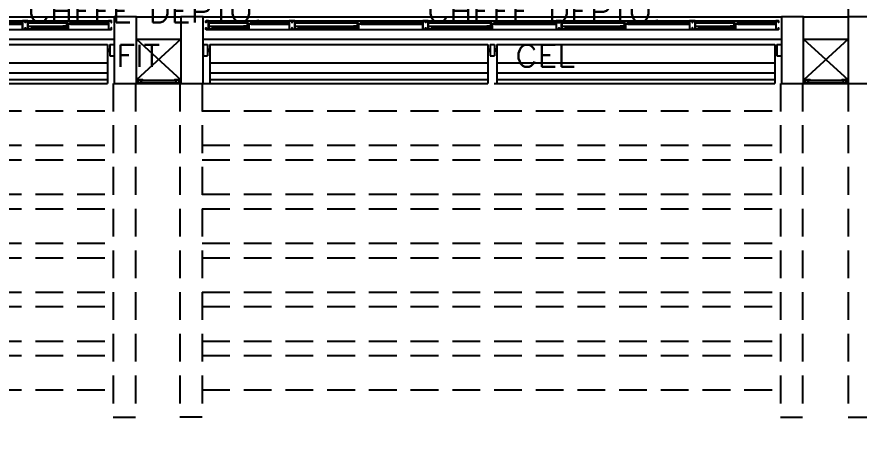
# Model space of a CAD drawing. Header units: millimetres. Extents: x 1887 to 2405, y 1100 to 1335.
# Drawn here: x 2246.31 to 2253.88, y 1178.64 to 1182.4 of the extents above; entities that cross this region are included whole.
import ezdxf

# ---------------------------------------------------------------- set-up
doc = ezdxf.new("R2010")
doc.units = ezdxf.units.MM
doc.linetypes.add('HIDDEN', pattern=[0.375, 0.25, -0.125])
for name, color, linetype in [('AR-ALV', 2, 'Continuous'), ('AR-BRISEPROJ', 1, 'HIDDEN'), ('AR-BRISES', 1, 'Continuous'), ('AR-ESQ', 1, 'Continuous'), ('AR-ESTC', 3, 'Continuous'), ('AR-PEITORIL', 1, 'Continuous'), ('AR-SHAFT', 1, 'Continuous'), ('AR-TALUDE', 1, 'Continuous'), ('AR-TXTCONG', 2, 'Continuous'), ('BR-LINHAS', 1, 'Continuous'), ('BR-MONTANTE', 242, 'Continuous'), ('BR-PAINEL', 1, 'Continuous'), ('BR-SUPORTE', 1, 'Continuous'), ('DT-ESQ-BAGUETE-C', 2, 'Continuous'), ('DT-ESQ-BAGUETE-V', 1, 'Continuous'), ('DT-ESQ-CHAPA DOBRADA-V', 1, 'Continuous'), ('DT-ESQ-PERFIL CADEIRA-C', 2, 'Continuous'), ('DT-ESQ-PERFIL CADEIRA-V', 1, 'Continuous'), ('DT-ESQ-PERFIL U SIMPLES-C', 2, 'Continuous'), ('DT-ESQ-PERFIL U-C', 2, 'Continuous'), ('DT-ESQ-PERFIL U-V', 1, 'Continuous'), ('DT-ESQ-VENEZIANA-C', 2, 'Continuous'), ('DT-ESQ-VENEZIANA-V', 2, 'Continuous'), ('DT-ESQ-VIDRO-C', 2, 'Continuous'), ('PG-PROJ', 1, 'HIDDEN')]:
    doc.layers.add(name, color=color, linetype=linetype)
doc.styles.add('S16', font='simplex.shx', dxfattribs={"width": 1.1, "height": 0.16})

# ---------------------------------------------------------------- blocks, each defined once
blk = doc.blocks.new('EF65-P')
at = {"layer": 'DT-ESQ-BAGUETE-C', "ltscale": 0.1}
for points in [[(0.4225, -0.055), (0.409, -0.055), (0.409, -0.0535), (0.422, -0.0535, 0.414214), (0.4225, -0.053), (0.4225, -0.042, 0.414214), (0.422, -0.0415), (0.409, -0.0415), (0.409, -0.04), (0.4225, -0.04, -0.414214), (0.424, -0.0415), (0.424, -0.0535, -0.414214)], [(0.7015, -0.055), (0.715, -0.055), (0.715, -0.0535), (0.702, -0.0535, -0.414214), (0.7015, -0.053), (0.7015, -0.042, -0.414214), (0.702, -0.0415), (0.715, -0.0415), (0.715, -0.04), (0.7015, -0.04, 0.414214), (0.7, -0.0415), (0.7, -0.0535, 0.414214)], [(1.41, -0.055), (1.3965, -0.055), (1.3965, -0.0535), (1.4095, -0.0535, 0.414214), (1.41, -0.053), (1.41, -0.042, 0.414214), (1.4095, -0.0415), (1.3965, -0.0415), (1.3965, -0.04), (1.41, -0.04, -0.414214), (1.4115, -0.0415), (1.4115, -0.0535, -0.414214)], [(1.9015, -0.055), (1.915, -0.055), (1.915, -0.0535), (1.902, -0.0535, -0.414214), (1.9015, -0.053), (1.9015, -0.042, -0.414214), (1.902, -0.0415), (1.915, -0.0415), (1.915, -0.04), (1.9015, -0.04, 0.414214), (1.9, -0.0415), (1.9, -0.0535, 0.414214)], [(2.61, -0.055), (2.5965, -0.055), (2.5965, -0.0535), (2.6095, -0.0535, 0.414214), (2.61, -0.053), (2.61, -0.042, 0.414214), (2.6095, -0.0415), (2.5965, -0.0415), (2.5965, -0.04), (2.61, -0.04, -0.414214), (2.6115, -0.0415), (2.6115, -0.0535, -0.414214)], [(3.1015, -0.055), (3.115, -0.055), (3.115, -0.0535), (3.102, -0.0535, -0.414214), (3.1015, -0.053), (3.1015, -0.042, -0.414214), (3.102, -0.0415), (3.115, -0.0415), (3.115, -0.04), (3.1015, -0.04, 0.414214), (3.1, -0.0415), (3.1, -0.0535, 0.414214)], [(3.81, -0.055), (3.7965, -0.055), (3.7965, -0.0535), (3.8095, -0.0535, 0.414214), (3.81, -0.053), (3.81, -0.042, 0.414214), (3.8095, -0.0415), (3.7965, -0.0415), (3.7965, -0.04), (3.81, -0.04, -0.414214), (3.8115, -0.0415), (3.8115, -0.0535, -0.414214)], [(4.3015, -0.055), (4.315, -0.055), (4.315, -0.0535), (4.302, -0.0535, -0.414214), (4.3015, -0.053), (4.3015, -0.042, -0.414214), (4.302, -0.0415), (4.315, -0.0415), (4.315, -0.04), (4.3015, -0.04, 0.414214), (4.3, -0.0415), (4.3, -0.0535, 0.414214)], [(4.7975, -0.055), (4.784, -0.055), (4.784, -0.0535), (4.797, -0.0535, 0.414214), (4.7975, -0.053), (4.7975, -0.042, 0.414214), (4.797, -0.0415), (4.784, -0.0415), (4.784, -0.04), (4.7975, -0.04, -0.414214), (4.799, -0.0415), (4.799, -0.0535, -0.414214)], [(5.0765, -0.055), (5.09, -0.055), (5.09, -0.0535), (5.077, -0.0535, -0.414214), (5.0765, -0.053), (5.0765, -0.042, -0.414214), (5.077, -0.0415), (5.09, -0.0415), (5.09, -0.04), (5.0765, -0.04, 0.414214), (5.075, -0.0415), (5.075, -0.0535, 0.414214)], [(0.0735, -0.1), (0.06, -0.1), (0.06, -0.0985), (0.073, -0.0985, 0.414214), (0.0735, -0.098), (0.0735, -0.087, 0.414214), (0.073, -0.0865), (0.06, -0.0865), (0.06, -0.085), (0.0735, -0.085, -0.414214), (0.075, -0.0865), (0.075, -0.0985, -0.414214)], [(0.339, -0.1), (0.3525, -0.1), (0.3525, -0.0985), (0.3395, -0.0985, -0.414214), (0.339, -0.098), (0.339, -0.087, -0.414214), (0.3395, -0.0865), (0.3525, -0.0865), (0.3525, -0.085), (0.339, -0.085, 0.414214), (0.3375, -0.0865), (0.3375, -0.0985, 0.414214)], [(0.8485, -0.1), (0.835, -0.1), (0.835, -0.0985), (0.848, -0.0985, 0.414214), (0.8485, -0.098), (0.8485, -0.087, 0.414214), (0.848, -0.0865), (0.835, -0.0865), (0.835, -0.085), (0.8485, -0.085, -0.414214), (0.85, -0.0865), (0.85, -0.0985, -0.414214)], [(1.3265, -0.1), (1.34, -0.1), (1.34, -0.0985), (1.327, -0.0985, -0.414214), (1.3265, -0.098), (1.3265, -0.087, -0.414214), (1.327, -0.0865), (1.34, -0.0865), (1.34, -0.085), (1.3265, -0.085, 0.414214), (1.325, -0.0865), (1.325, -0.0985, 0.414214)], [(2.0485, -0.1), (2.035, -0.1), (2.035, -0.0985), (2.048, -0.0985, 0.414214), (2.0485, -0.098), (2.0485, -0.087, 0.414214), (2.048, -0.0865), (2.035, -0.0865), (2.035, -0.085), (2.0485, -0.085, -0.414214), (2.05, -0.0865), (2.05, -0.0985, -0.414214)], [(2.5265, -0.1), (2.54, -0.1), (2.54, -0.0985), (2.527, -0.0985, -0.414214), (2.5265, -0.098), (2.5265, -0.087, -0.414214), (2.527, -0.0865), (2.54, -0.0865), (2.54, -0.085), (2.5265, -0.085, 0.414214), (2.525, -0.0865), (2.525, -0.0985, 0.414214)], [(3.2485, -0.1), (3.235, -0.1), (3.235, -0.0985), (3.248, -0.0985, 0.414214), (3.2485, -0.098), (3.2485, -0.087, 0.414214), (3.248, -0.0865), (3.235, -0.0865), (3.235, -0.085), (3.2485, -0.085, -0.414214), (3.25, -0.0865), (3.25, -0.0985, -0.414214)], [(3.7265, -0.1), (3.74, -0.1), (3.74, -0.0985), (3.727, -0.0985, -0.414214), (3.7265, -0.098), (3.7265, -0.087, -0.414214), (3.727, -0.0865), (3.74, -0.0865), (3.74, -0.085), (3.7265, -0.085, 0.414214), (3.725, -0.0865), (3.725, -0.0985, 0.414214)], [(4.4485, -0.1), (4.435, -0.1), (4.435, -0.0985), (4.448, -0.0985, 0.414214), (4.4485, -0.098), (4.4485, -0.087, 0.414214), (4.448, -0.0865), (4.435, -0.0865), (4.435, -0.085), (4.4485, -0.085, -0.414214), (4.45, -0.0865), (4.45, -0.0985, -0.414214)], [(4.714, -0.1), (4.7275, -0.1), (4.7275, -0.0985), (4.7145, -0.0985, -0.414214), (4.714, -0.098), (4.714, -0.087, -0.414214), (4.7145, -0.0865), (4.7275, -0.0865), (4.7275, -0.085), (4.714, -0.085, 0.414214), (4.7125, -0.0865), (4.7125, -0.0985, 0.414214)]]:
    blk.add_lwpolyline(points, format="xyb", close=True, dxfattribs=at)
at = {"layer": 'DT-ESQ-BAGUETE-V', "ltscale": 0.1}
for p, q in [((0.4225, -0.04), (0.7015, -0.04)), ((1.41, -0.04), (1.9015, -0.04)), ((2.61, -0.04), (3.1015, -0.04)), ((3.81, -0.04), (4.3015, -0.04)), ((4.7975, -0.04), (5.0765, -0.04)), ((0.0735, -0.085), (0.339, -0.085)), ((0.8485, -0.085), (1.3265, -0.085)), ((2.0485, -0.085), (2.5265, -0.085)), ((3.2485, -0.085), (3.7265, -0.085)), ((4.4485, -0.085), (4.714, -0.085))]:
    blk.add_line(p, q, dxfattribs=at)
at = {"layer": 'DT-ESQ-CHAPA DOBRADA-V', "ltscale": 0.1}
for p, q in [((0.025, -0.052), (0.374, -0.052)), ((0.025, -0.055), (0.374, -0.055)), ((0.8, -0.052), (1.3615, -0.052)), ((0.8, -0.055), (1.3615, -0.055)), ((2, -0.052), (2.5615, -0.052)), ((2, -0.055), (2.5615, -0.055)), ((3.2, -0.052), (3.7615, -0.052)), ((3.2, -0.055), (3.7615, -0.055)), ((4.4, -0.052), (4.749, -0.052)), ((4.4, -0.055), (4.749, -0.055))]:
    blk.add_line(p, q, dxfattribs=at)
at = {"layer": 'DT-ESQ-PERFIL CADEIRA-C', "ltscale": 0.1}
for p, q in [((0.376, -0.0635), (0.4225, -0.0635)), ((0.75, -0.0635), (0.7015, -0.0635)), ((1.3635, -0.0635), (1.41, -0.0635)), ((1.95, -0.0635), (1.9015, -0.0635)), ((2.5635, -0.0635), (2.61, -0.0635)), ((3.15, -0.0635), (3.1015, -0.0635)), ((3.7635, -0.0635), (3.81, -0.0635)), ((4.35, -0.0635), (4.3015, -0.0635)), ((4.751, -0.0635), (4.7975, -0.0635)), ((5.125, -0.0635), (5.0765, -0.0635)), ((0.025, -0.1085), (0.0735, -0.1085)), ((0.3855, -0.1085), (0.339, -0.1085)), ((0.8, -0.1085), (0.8485, -0.1085)), ((1.373, -0.1085), (1.3265, -0.1085)), ((2, -0.1085), (2.0485, -0.1085)), ((2.573, -0.1085), (2.5265, -0.1085)), ((3.2, -0.1085), (3.2485, -0.1085)), ((3.773, -0.1085), (3.7265, -0.1085)), ((4.4, -0.1085), (4.4485, -0.1085)), ((4.7605, -0.1085), (4.714, -0.1085))]:
    blk.add_line(p, q, dxfattribs=at)
for points in [[(0.4225, -0.062, -1), (0.4225, -0.065), (0.376, -0.065, -0.414214), (0.374, -0.063), (0.374, -0.042, -0.414214), (0.376, -0.04), (0.4075, -0.04, -0.414214), (0.409, -0.0415), (0.409, -0.062)], [(0.409, -0.0635, -0.198913), (0.4079, -0.0631, -0.198913), (0.4075, -0.062), (0.4075, -0.042, 0.414214), (0.407, -0.0415), (0.376, -0.0415, 0.414214), (0.3755, -0.042), (0.3755, -0.063, 0.414214), (0.376, -0.0635)], [(0.7015, -0.065), (0.75, -0.065), (0.75, -0.0635), (0.715, -0.0635, 0.198912), (0.7161, -0.0631, 0.198913), (0.7165, -0.062), (0.7165, -0.042, -0.414214), (0.717, -0.0415), (0.75, -0.0415), (0.75, -0.04), (0.7165, -0.04, 0.414214), (0.715, -0.0415), (0.715, -0.0535), (0.715, -0.055), (0.715, -0.062), (0.7015, -0.062, 1)], [(1.41, -0.062, -1), (1.41, -0.065), (1.3635, -0.065, -0.414214), (1.3615, -0.063), (1.3615, -0.042, -0.414214), (1.3635, -0.04), (1.395, -0.04, -0.414214), (1.3965, -0.0415), (1.3965, -0.062)], [(1.3965, -0.0635, -0.198913), (1.3954, -0.0631, -0.198913), (1.395, -0.062), (1.395, -0.042, 0.414214), (1.3945, -0.0415), (1.3635, -0.0415, 0.414214), (1.363, -0.042), (1.363, -0.063, 0.414214), (1.3635, -0.0635)], [(1.9015, -0.065), (1.95, -0.065), (1.95, -0.0635), (1.915, -0.0635, 0.198912), (1.9161, -0.0631, 0.198913), (1.9165, -0.062), (1.9165, -0.042, -0.414214), (1.917, -0.0415), (1.95, -0.0415), (1.95, -0.04), (1.9165, -0.04, 0.414214), (1.915, -0.0415), (1.915, -0.0535), (1.915, -0.055), (1.915, -0.062), (1.9015, -0.062, 1)], [(2.61, -0.062, -1), (2.61, -0.065), (2.5635, -0.065, -0.414214), (2.5615, -0.063), (2.5615, -0.042, -0.414214), (2.5635, -0.04), (2.595, -0.04, -0.414214), (2.5965, -0.0415), (2.5965, -0.062)], [(2.5965, -0.0635, -0.198913), (2.5954, -0.0631, -0.198913), (2.595, -0.062), (2.595, -0.042, 0.414214), (2.5945, -0.0415), (2.5635, -0.0415, 0.414214), (2.563, -0.042), (2.563, -0.063, 0.414214), (2.5635, -0.0635)], [(3.1015, -0.065), (3.15, -0.065), (3.15, -0.0635), (3.115, -0.0635, 0.198912), (3.1161, -0.0631, 0.198913), (3.1165, -0.062), (3.1165, -0.042, -0.414214), (3.117, -0.0415), (3.15, -0.0415), (3.15, -0.04), (3.1165, -0.04, 0.414214), (3.115, -0.0415), (3.115, -0.0535), (3.115, -0.055), (3.115, -0.062), (3.1015, -0.062, 1)], [(3.81, -0.062, -1), (3.81, -0.065), (3.7635, -0.065, -0.414214), (3.7615, -0.063), (3.7615, -0.042, -0.414214), (3.7635, -0.04), (3.795, -0.04, -0.414214), (3.7965, -0.0415), (3.7965, -0.062)], [(3.7965, -0.0635, -0.198913), (3.7954, -0.0631, -0.198913), (3.795, -0.062), (3.795, -0.042, 0.414214), (3.7945, -0.0415), (3.7635, -0.0415, 0.414214), (3.763, -0.042), (3.763, -0.063, 0.414214), (3.7635, -0.0635)], [(4.3015, -0.065), (4.35, -0.065), (4.35, -0.0635), (4.315, -0.0635, 0.198912), (4.3161, -0.0631, 0.198913), (4.3165, -0.062), (4.3165, -0.042, -0.414214), (4.317, -0.0415), (4.35, -0.0415), (4.35, -0.04), (4.3165, -0.04, 0.414214), (4.315, -0.0415), (4.315, -0.0535), (4.315, -0.055), (4.315, -0.062), (4.3015, -0.062, 1)], [(4.7975, -0.062, -1), (4.7975, -0.065), (4.751, -0.065, -0.414214), (4.749, -0.063), (4.749, -0.042, -0.414214), (4.751, -0.04), (4.7825, -0.04, -0.414214), (4.784, -0.0415), (4.784, -0.062)], [(4.784, -0.0635, -0.198913), (4.7829, -0.0631, -0.198913), (4.7825, -0.062), (4.7825, -0.042, 0.414214), (4.782, -0.0415), (4.751, -0.0415, 0.414214), (4.7505, -0.042), (4.7505, -0.063, 0.414214), (4.751, -0.0635)], [(5.0765, -0.065), (5.125, -0.065), (5.125, -0.0635), (5.09, -0.0635, 0.198912), (5.0911, -0.0631, 0.198913), (5.0915, -0.062), (5.0915, -0.042, -0.414214), (5.092, -0.0415), (5.125, -0.0415), (5.125, -0.04), (5.0915, -0.04, 0.414214), (5.09, -0.0415), (5.09, -0.0535), (5.09, -0.055), (5.09, -0.062), (5.0765, -0.062, 1)], [(0.0735, -0.11), (0.025, -0.11), (0.025, -0.1085), (0.06, -0.1085, -0.198912), (0.0589, -0.1081, -0.198913), (0.0585, -0.107), (0.0585, -0.087, 0.414214), (0.058, -0.0865), (0.025, -0.0865), (0.025, -0.085), (0.0585, -0.085, -0.414214), (0.06, -0.0865), (0.06, -0.0985), (0.06, -0.1), (0.06, -0.107), (0.0735, -0.107, -1)], [(0.339, -0.107, 1), (0.339, -0.11), (0.3855, -0.11, 0.414214), (0.3875, -0.108), (0.3875, -0.087, 0.414214), (0.3855, -0.085), (0.354, -0.085, 0.414214), (0.3525, -0.0865), (0.3525, -0.107)], [(0.3525, -0.1085, 0.198913), (0.3536, -0.1081, 0.198913), (0.354, -0.107), (0.354, -0.087, -0.414214), (0.3545, -0.0865), (0.3855, -0.0865, -0.414214), (0.386, -0.087), (0.386, -0.108, -0.414214), (0.3855, -0.1085)], [(0.8485, -0.11), (0.8, -0.11), (0.8, -0.1085), (0.835, -0.1085, -0.198912), (0.8339, -0.1081, -0.198913), (0.8335, -0.107), (0.8335, -0.087, 0.414214), (0.833, -0.0865), (0.8, -0.0865), (0.8, -0.085), (0.8335, -0.085, -0.414214), (0.835, -0.0865), (0.835, -0.0985), (0.835, -0.1), (0.835, -0.107), (0.8485, -0.107, -1)], [(1.3265, -0.107, 1), (1.3265, -0.11), (1.373, -0.11, 0.414214), (1.375, -0.108), (1.375, -0.087, 0.414214), (1.373, -0.085), (1.3415, -0.085, 0.414214), (1.34, -0.0865), (1.34, -0.107)], [(1.34, -0.1085, 0.198913), (1.3411, -0.1081, 0.198913), (1.3415, -0.107), (1.3415, -0.087, -0.414214), (1.342, -0.0865), (1.373, -0.0865, -0.414214), (1.3735, -0.087), (1.3735, -0.108, -0.414214), (1.373, -0.1085)], [(2.0485, -0.11), (2, -0.11), (2, -0.1085), (2.035, -0.1085, -0.198912), (2.0339, -0.1081, -0.198913), (2.0335, -0.107), (2.0335, -0.087, 0.414214), (2.033, -0.0865), (2, -0.0865), (2, -0.085), (2.0335, -0.085, -0.414214), (2.035, -0.0865), (2.035, -0.0985), (2.035, -0.1), (2.035, -0.107), (2.0485, -0.107, -1)], [(2.5265, -0.107, 1), (2.5265, -0.11), (2.573, -0.11, 0.414214), (2.575, -0.108), (2.575, -0.087, 0.414214), (2.573, -0.085), (2.5415, -0.085, 0.414214), (2.54, -0.0865), (2.54, -0.107)], [(2.54, -0.1085, 0.198913), (2.5411, -0.1081, 0.198913), (2.5415, -0.107), (2.5415, -0.087, -0.414214), (2.542, -0.0865), (2.573, -0.0865, -0.414214), (2.5735, -0.087), (2.5735, -0.108, -0.414214), (2.573, -0.1085)], [(3.2485, -0.11), (3.2, -0.11), (3.2, -0.1085), (3.235, -0.1085, -0.198912), (3.2339, -0.1081, -0.198913), (3.2335, -0.107), (3.2335, -0.087, 0.414214), (3.233, -0.0865), (3.2, -0.0865), (3.2, -0.085), (3.2335, -0.085, -0.414214), (3.235, -0.0865), (3.235, -0.0985), (3.235, -0.1), (3.235, -0.107), (3.2485, -0.107, -1)], [(3.7265, -0.107, 1), (3.7265, -0.11), (3.773, -0.11, 0.414214), (3.775, -0.108), (3.775, -0.087, 0.414214), (3.773, -0.085), (3.7415, -0.085, 0.414214), (3.74, -0.0865), (3.74, -0.107)], [(3.74, -0.1085, 0.198913), (3.7411, -0.1081, 0.198913), (3.7415, -0.107), (3.7415, -0.087, -0.414214), (3.742, -0.0865), (3.773, -0.0865, -0.414214), (3.7735, -0.087), (3.7735, -0.108, -0.414214), (3.773, -0.1085)], [(4.4485, -0.11), (4.4, -0.11), (4.4, -0.1085), (4.435, -0.1085, -0.198912), (4.4339, -0.1081, -0.198913), (4.4335, -0.107), (4.4335, -0.087, 0.414214), (4.433, -0.0865), (4.4, -0.0865), (4.4, -0.085), (4.4335, -0.085, -0.414214), (4.435, -0.0865), (4.435, -0.0985), (4.435, -0.1), (4.435, -0.107), (4.4485, -0.107, -1)], [(4.714, -0.107, 1), (4.714, -0.11), (4.7605, -0.11, 0.414214), (4.7625, -0.108), (4.7625, -0.087, 0.414214), (4.7605, -0.085), (4.729, -0.085, 0.414214), (4.7275, -0.0865), (4.7275, -0.107)], [(4.7275, -0.1085, 0.198913), (4.7286, -0.1081, 0.198913), (4.729, -0.107), (4.729, -0.087, -0.414214), (4.7295, -0.0865), (4.7605, -0.0865, -0.414214), (4.761, -0.087), (4.761, -0.108, -0.414214), (4.7605, -0.1085)]]:
    blk.add_lwpolyline(points, format="xyb", close=True, dxfattribs=at)
at = {"layer": 'DT-ESQ-PERFIL CADEIRA-V', "ltscale": 0.1}
for p, q in [((0.4075, -0.065), (0.7015, -0.065)), ((1.395, -0.065), (1.9015, -0.065)), ((2.595, -0.065), (3.1015, -0.065)), ((3.795, -0.065), (4.3015, -0.065)), ((4.7825, -0.065), (5.0765, -0.065)), ((0.0735, -0.11), (0.339, -0.11)), ((0.8485, -0.11), (1.3265, -0.11)), ((2.0485, -0.11), (2.5265, -0.11)), ((3.2485, -0.11), (3.7265, -0.11)), ((4.4485, -0.11), (4.714, -0.11))]:
    blk.add_line(p, q, dxfattribs=at)
at = {"layer": 'DT-ESQ-PERFIL U SIMPLES-C', "ltscale": 0.1}
for points in [[(0.376, -0.077), (0.384, -0.077), (0.384, -0.0755), (0.376, -0.0755, -0.414214), (0.3755, -0.075), (0.3755, -0.067, -0.414214), (0.376, -0.0665), (0.384, -0.0665), (0.384, -0.065), (0.376, -0.065, 0.414214), (0.374, -0.067), (0.374, -0.075, 0.414214)], [(0.3855, -0.073), (0.3775, -0.073), (0.3775, -0.0745), (0.3855, -0.0745, -0.414214), (0.386, -0.075), (0.386, -0.083, -0.414214), (0.3855, -0.0835), (0.3775, -0.0835), (0.3775, -0.085), (0.3855, -0.085, 0.414214), (0.3875, -0.083), (0.3875, -0.075, 0.414214)], [(1.3635, -0.077), (1.3715, -0.077), (1.3715, -0.0755), (1.3635, -0.0755, -0.414214), (1.363, -0.075), (1.363, -0.067, -0.414214), (1.3635, -0.0665), (1.3715, -0.0665), (1.3715, -0.065), (1.3635, -0.065, 0.414214), (1.3615, -0.067), (1.3615, -0.075, 0.414214)], [(1.373, -0.073), (1.365, -0.073), (1.365, -0.0745), (1.373, -0.0745, -0.414214), (1.3735, -0.075), (1.3735, -0.083, -0.414214), (1.373, -0.0835), (1.365, -0.0835), (1.365, -0.085), (1.373, -0.085, 0.414214), (1.375, -0.083), (1.375, -0.075, 0.414214)], [(2.5635, -0.077), (2.5715, -0.077), (2.5715, -0.0755), (2.5635, -0.0755, -0.414214), (2.563, -0.075), (2.563, -0.067, -0.414214), (2.5635, -0.0665), (2.5715, -0.0665), (2.5715, -0.065), (2.5635, -0.065, 0.414214), (2.5615, -0.067), (2.5615, -0.075, 0.414214)], [(2.573, -0.073), (2.565, -0.073), (2.565, -0.0745), (2.573, -0.0745, -0.414214), (2.5735, -0.075), (2.5735, -0.083, -0.414214), (2.573, -0.0835), (2.565, -0.0835), (2.565, -0.085), (2.573, -0.085, 0.414214), (2.575, -0.083), (2.575, -0.075, 0.414214)], [(3.7635, -0.077), (3.7715, -0.077), (3.7715, -0.0755), (3.7635, -0.0755, -0.414214), (3.763, -0.075), (3.763, -0.067, -0.414214), (3.7635, -0.0665), (3.7715, -0.0665), (3.7715, -0.065), (3.7635, -0.065, 0.414214), (3.7615, -0.067), (3.7615, -0.075, 0.414214)], [(3.773, -0.073), (3.765, -0.073), (3.765, -0.0745), (3.773, -0.0745, -0.414214), (3.7735, -0.075), (3.7735, -0.083, -0.414214), (3.773, -0.0835), (3.765, -0.0835), (3.765, -0.085), (3.773, -0.085, 0.414214), (3.775, -0.083), (3.775, -0.075, 0.414214)], [(4.751, -0.077), (4.759, -0.077), (4.759, -0.0755), (4.751, -0.0755, -0.414214), (4.7505, -0.075), (4.7505, -0.067, -0.414214), (4.751, -0.0665), (4.759, -0.0665), (4.759, -0.065), (4.751, -0.065, 0.414214), (4.749, -0.067), (4.749, -0.075, 0.414214)], [(4.7605, -0.073), (4.7525, -0.073), (4.7525, -0.0745), (4.7605, -0.0745, -0.414214), (4.761, -0.075), (4.761, -0.083, -0.414214), (4.7605, -0.0835), (4.7525, -0.0835), (4.7525, -0.085), (4.7605, -0.085, 0.414214), (4.7625, -0.083), (4.7625, -0.075, 0.414214)]]:
    blk.add_lwpolyline(points, format="xyb", close=True, dxfattribs=at)
at = {"layer": 'DT-ESQ-PERFIL U-C', "ltscale": 0.1}
for points in [[(0, -0.0365, -0.414214), (0.0015, -0.035), (0.0235, -0.035, -0.414214), (0.025, -0.0365), (0.025, -0.1135, -0.414214), (0.0235, -0.115), (0.0015, -0.115, -0.414214), (0, -0.1135), (0, -0.1), (0.0015, -0.1), (0.0015, -0.113, 0.414214), (0.002, -0.1135), (0.023, -0.1135, 0.414214), (0.0235, -0.113), (0.0235, -0.037, 0.414214), (0.023, -0.0365), (0.002, -0.0365, 0.414214), (0.0015, -0.037), (0.0015, -0.05), (0, -0.05)], [(0.775, -0.0365, 0.414214), (0.7735, -0.035), (0.7515, -0.035, 0.414214), (0.75, -0.0365), (0.75, -0.1135, 0.414214), (0.7515, -0.115), (0.7735, -0.115, 0.414214), (0.775, -0.1135), (0.775, -0.1), (0.7735, -0.1), (0.7735, -0.113, -0.414214), (0.773, -0.1135), (0.752, -0.1135, -0.414214), (0.7515, -0.113), (0.7515, -0.037, -0.414214), (0.752, -0.0365), (0.773, -0.0365, -0.414214), (0.7735, -0.037), (0.7735, -0.05), (0.775, -0.05)], [(0.775, -0.0365, -0.414214), (0.7765, -0.035), (0.7985, -0.035, -0.414214), (0.8, -0.0365), (0.8, -0.1135, -0.414214), (0.7985, -0.115), (0.7765, -0.115, -0.414214), (0.775, -0.1135), (0.775, -0.1), (0.7765, -0.1), (0.7765, -0.113, 0.414214), (0.777, -0.1135), (0.798, -0.1135, 0.414214), (0.7985, -0.113), (0.7985, -0.037, 0.414214), (0.798, -0.0365), (0.777, -0.0365, 0.414214), (0.7765, -0.037), (0.7765, -0.05), (0.775, -0.05)], [(1.975, -0.0365, 0.414214), (1.9735, -0.035), (1.9515, -0.035, 0.414214), (1.95, -0.0365), (1.95, -0.1135, 0.414214), (1.9515, -0.115), (1.9735, -0.115, 0.414214), (1.975, -0.1135), (1.975, -0.1), (1.9735, -0.1), (1.9735, -0.113, -0.414214), (1.973, -0.1135), (1.952, -0.1135, -0.414214), (1.9515, -0.113), (1.9515, -0.037, -0.414214), (1.952, -0.0365), (1.973, -0.0365, -0.414214), (1.9735, -0.037), (1.9735, -0.05), (1.975, -0.05)], [(1.975, -0.0365, -0.414214), (1.9765, -0.035), (1.9985, -0.035, -0.414214), (2, -0.0365), (2, -0.1135, -0.414214), (1.9985, -0.115), (1.9765, -0.115, -0.414214), (1.975, -0.1135), (1.975, -0.1), (1.9765, -0.1), (1.9765, -0.113, 0.414214), (1.977, -0.1135), (1.998, -0.1135, 0.414214), (1.9985, -0.113), (1.9985, -0.037, 0.414214), (1.998, -0.0365), (1.977, -0.0365, 0.414214), (1.9765, -0.037), (1.9765, -0.05), (1.975, -0.05)], [(3.175, -0.0365, 0.414214), (3.1735, -0.035), (3.1515, -0.035, 0.414214), (3.15, -0.0365), (3.15, -0.1135, 0.414214), (3.1515, -0.115), (3.1735, -0.115, 0.414214), (3.175, -0.1135), (3.175, -0.1), (3.1735, -0.1), (3.1735, -0.113, -0.414214), (3.173, -0.1135), (3.152, -0.1135, -0.414214), (3.1515, -0.113), (3.1515, -0.037, -0.414214), (3.152, -0.0365), (3.173, -0.0365, -0.414214), (3.1735, -0.037), (3.1735, -0.05), (3.175, -0.05)], [(3.175, -0.0365, -0.414214), (3.1765, -0.035), (3.1985, -0.035, -0.414214), (3.2, -0.0365), (3.2, -0.1135, -0.414214), (3.1985, -0.115), (3.1765, -0.115, -0.414214), (3.175, -0.1135), (3.175, -0.1), (3.1765, -0.1), (3.1765, -0.113, 0.414214), (3.177, -0.1135), (3.198, -0.1135, 0.414214), (3.1985, -0.113), (3.1985, -0.037, 0.414214), (3.198, -0.0365), (3.177, -0.0365, 0.414214), (3.1765, -0.037), (3.1765, -0.05), (3.175, -0.05)], [(4.375, -0.0365, 0.414214), (4.3735, -0.035), (4.3515, -0.035, 0.414214), (4.35, -0.0365), (4.35, -0.1135, 0.414214), (4.3515, -0.115), (4.3735, -0.115, 0.414214), (4.375, -0.1135), (4.375, -0.1), (4.3735, -0.1), (4.3735, -0.113, -0.414214), (4.373, -0.1135), (4.352, -0.1135, -0.414214), (4.3515, -0.113), (4.3515, -0.037, -0.414214), (4.352, -0.0365), (4.373, -0.0365, -0.414214), (4.3735, -0.037), (4.3735, -0.05), (4.375, -0.05)], [(4.375, -0.0365, -0.414214), (4.3765, -0.035), (4.3985, -0.035, -0.414214), (4.4, -0.0365), (4.4, -0.1135, -0.414214), (4.3985, -0.115), (4.3765, -0.115, -0.414214), (4.375, -0.1135), (4.375, -0.1), (4.3765, -0.1), (4.3765, -0.113, 0.414214), (4.377, -0.1135), (4.398, -0.1135, 0.414214), (4.3985, -0.113), (4.3985, -0.037, 0.414214), (4.398, -0.0365), (4.377, -0.0365, 0.414214), (4.3765, -0.037), (4.3765, -0.05), (4.375, -0.05)], [(5.15, -0.0365, 0.414214), (5.1485, -0.035), (5.1265, -0.035, 0.414214), (5.125, -0.0365), (5.125, -0.1135, 0.414214), (5.1265, -0.115), (5.1485, -0.115, 0.414214), (5.15, -0.1135), (5.15, -0.1), (5.1485, -0.1), (5.1485, -0.113, -0.414214), (5.148, -0.1135), (5.127, -0.1135, -0.414214), (5.1265, -0.113), (5.1265, -0.037, -0.414214), (5.127, -0.0365), (5.148, -0.0365, -0.414214), (5.1485, -0.037), (5.1485, -0.05), (5.15, -0.05)]]:
    blk.add_lwpolyline(points, format="xyb", close=True, dxfattribs=at)
at = {"layer": 'DT-ESQ-PERFIL U-V', "ltscale": 0.1}
for p, q in [((0.0235, -0.035), (0.7515, -0.035)), ((0.7985, -0.035), (1.9515, -0.035)), ((1.9985, -0.035), (3.1515, -0.035)), ((3.1985, -0.035), (4.3515, -0.035)), ((4.3985, -0.035), (5.1265, -0.035)), ((0.0235, -0.115), (0.7515, -0.115)), ((0.7985, -0.115), (1.9515, -0.115)), ((1.9985, -0.115), (3.1515, -0.115)), ((3.1985, -0.115), (4.3515, -0.115)), ((4.3985, -0.115), (5.1265, -0.115))]:
    blk.add_line(p, q, dxfattribs=at)
at = {"layer": 'DT-ESQ-VIDRO-C', "ltscale": 0.1}
for points in [[(0.7125, -0.06), (0.7125, -0.057), (0.4115, -0.057), (0.4115, -0.06)], [(1.9125, -0.06), (1.9125, -0.057), (1.399, -0.057), (1.399, -0.06)], [(3.1125, -0.06), (3.1125, -0.057), (2.599, -0.057), (2.599, -0.06)], [(4.3125, -0.06), (4.3125, -0.057), (3.799, -0.057), (3.799, -0.06)], [(5.0875, -0.06), (5.0875, -0.057), (4.7865, -0.057), (4.7865, -0.06)], [(0.063, -0.105), (0.063, -0.102), (0.3495, -0.102), (0.3495, -0.105)], [(0.838, -0.105), (0.838, -0.102), (1.337, -0.102), (1.337, -0.105)], [(2.038, -0.105), (2.038, -0.102), (2.537, -0.102), (2.537, -0.105)], [(3.238, -0.105), (3.238, -0.102), (3.737, -0.102), (3.737, -0.105)], [(4.438, -0.105), (4.438, -0.102), (4.7245, -0.102), (4.7245, -0.105)]]:
    blk.add_lwpolyline(points, close=True, dxfattribs=at)
blk = doc.blocks.new('EF01A-P')
at = {"layer": 'DT-ESQ-BAGUETE-C', "ltscale": 0.1}
for points in [[(0.0015, 0.035), (0.015, 0.035), (0.015, 0.0335), (0.0015, 0.0335), (0.0015, 0.005), (0.015, 0.005), (0.015, 0.0035), (0.0015, 0.0035, -0.414214), (0, 0.005), (0, 0.0335, -0.414214)], [(0.3985, 0.035), (0.385, 0.035), (0.385, 0.0335), (0.3985, 0.0335), (0.3985, 0.005), (0.385, 0.005), (0.385, 0.0035), (0.3985, 0.0035, 0.414214), (0.4, 0.005), (0.4, 0.0335, 0.414214)]]:
    blk.add_lwpolyline(points, format="xyb", close=True, dxfattribs=at)
at = {"layer": 'DT-ESQ-PERFIL CADEIRA-C', "ltscale": 0.1}
for points in [[(0.01, 0.0015), (0.01, 0.003), (0.0015, 0.003, 1), (0.0015, 0), (0.015, 0, 0.414214), (0.0165, 0.0015), (0.0165, 0.0335), (0.043, 0.0335)], [(0.043, 0.0065), (0.018, 0.0065), (0.018, 0.0165), (0.0165, 0.0165), (0.0165, 0.0065, 0.414214), (0.018, 0.005), (0.043, 0.005), (0.0565, 0.005, 1), (0.0565, 0.008), (0.043, 0.008), (0.043, 0.02), (0.043, 0.032), (0.0565, 0.032, 1), (0.0565, 0.035), (0.043, 0.035), (0.0165, 0.035, 0.414214), (0.015, 0.0335), (0.015, 0.0015), (0.0015, 0.0015)], [(0.0415, 0.02), (0.0415, 0.032, -0.414214), (0.043, 0.0335), (0.0565, 0.0335)], [(0.0415, 0.02), (0.0415, 0.008, 0.414214), (0.043, 0.0065), (0.0565, 0.0065)], [(0.357, 0.0065), (0.382, 0.0065), (0.382, 0.0165), (0.3835, 0.0165), (0.3835, 0.0065, -0.414214), (0.382, 0.005), (0.357, 0.005), (0.3435, 0.005, -1), (0.3435, 0.008), (0.357, 0.008), (0.357, 0.02), (0.357, 0.032), (0.3435, 0.032, -1), (0.3435, 0.035), (0.357, 0.035), (0.3835, 0.035, -0.414214), (0.385, 0.0335), (0.385, 0.0015), (0.3985, 0.0015)], [(0.3585, 0.02), (0.3585, 0.032, 0.414214), (0.357, 0.0335), (0.3435, 0.0335)], [(0.3585, 0.02), (0.3585, 0.008, -0.414214), (0.357, 0.0065), (0.3435, 0.0065)], [(0.39, 0.0015), (0.39, 0.003), (0.3985, 0.003, -1), (0.3985, 0), (0.385, 0, -0.414214), (0.3835, 0.0015), (0.3835, 0.0335), (0.357, 0.0335)]]:
    blk.add_lwpolyline(points, format="xyb", dxfattribs=at)
at = {"layer": 'DT-ESQ-PERFIL CADEIRA-V', "ltscale": 0.1}
blk.add_line((0.015, 0), (0.385, 0), dxfattribs=at)
at = {"layer": 'DT-ESQ-VENEZIANA-C', "ltscale": 0.1}
for p, q in [((0.043, 0.0105), (0.357, 0.0105)), ((0.043, 0.009), (0.357, 0.009))]:
    blk.add_line(p, q, dxfattribs=at)
at = {"layer": 'DT-ESQ-VENEZIANA-V', "ltscale": 0.1}
blk.add_line((0.043, 0.031), (0.357, 0.031), dxfattribs=at)
blk = doc.blocks.new('BR-MODULO2')
at = {"layer": 'BR-LINHAS'}
for p, q in [((0.06, -0.2648), (2.56, -0.2648)), ((2.64, -0.2648), (5.14, -0.2648)), ((0.06, -0.3524), (2.56, -0.3524)), ((2.64, -0.3524), (5.14, -0.3524)), ((0.06, -0.4147), (2.56, -0.4147)), ((2.64, -0.4147), (5.14, -0.4147))]:
    blk.add_line(p, q, dxfattribs=at)
at = {"layer": 'BR-MONTANTE'}
for p, q in [((0, -0.1), (0, -0.2)), ((0, -0.1), (0.04, -0.1)), ((0.04, -0.1), (0.04, -0.2)), ((2.5797, -0.1), (2.6197, -0.1)), ((2.5797, -0.1), (2.5797, -0.2)), ((2.6197, -0.1), (2.6197, -0.2)), ((5.16, -0.1), (5.16, -0.2)), ((5.16, -0.1), (5.2, -0.1)), ((5.2, -0.1), (5.2, -0.2)), ((0, -0.2), (0.04, -0.2)), ((2.5797, -0.2), (2.6197, -0.2)), ((5.16, -0.2), (5.2, -0.2))]:
    blk.add_line(p, q, dxfattribs=at)
at = {"layer": 'BR-PAINEL'}
for p, q in [((0.06, -0.1), (2.56, -0.1)), ((0.06, -0.1), (0.06, -0.45)), ((2.56, -0.1), (2.56, -0.45)), ((2.64, -0.1), (2.64, -0.45)), ((2.64, -0.1), (5.14, -0.1)), ((5.14, -0.1), (5.14, -0.45)), ((0.06, -0.45), (2.56, -0.45)), ((2.64, -0.45), (5.14, -0.45))]:
    blk.add_line(p, q, dxfattribs=at)
at = {"layer": 'BR-SUPORTE'}
for p, q in [((0.04, -0.14), (0.06, -0.14)), ((0.05, -0.14), (0.05, -0.16)), ((2.5597, -0.14), (2.5797, -0.14)), ((2.5697, -0.14), (2.5697, -0.16)), ((2.6397, -0.14), (2.6197, -0.14)), ((2.6297, -0.14), (2.6297, -0.16)), ((5.14, -0.14), (5.16, -0.14)), ((5.15, -0.14), (5.15, -0.16)), ((0.04, -0.16), (0.06, -0.16)), ((2.5597, -0.16), (2.5797, -0.16)), ((2.6397, -0.16), (2.6197, -0.16)), ((5.14, -0.16), (5.16, -0.16))]:
    blk.add_line(p, q, dxfattribs=at)
blk = doc.blocks.new('PG-MODULO2-PJ-B')
at = {"layer": 'PG-PROJ'}
for p, q in [((0, 0), (0, -3)), ((5.6, 0), (5.6, -3)), ((0.2, 0), (5.4, 0)), ((0.2, 0), (0.2, -3)), ((5.4, 0), (5.4, -3)), ((0.2, -0.2454), (5.4, -0.2454)), ((0.2, -0.5546), (5.4, -0.5546)), ((0.2, -0.6854), (5.4, -0.6854)), ((0.2, -0.9946), (5.4, -0.9946)), ((0.2, -1.1254), (5.4, -1.1254)), ((0.2, -1.4346), (5.4, -1.4346)), ((0.2, -1.5654), (5.4, -1.5654)), ((0.2, -1.8746), (5.4, -1.8746)), ((0.2, -2.0054), (5.4, -2.0054)), ((0.2, -2.3146), (5.4, -2.3146)), ((0.2, -2.4454), (5.4, -2.4454)), ((0.2, -2.7546), (5.4, -2.7546)), ((0.2, -3), (0, -3)), ((5.4, -3), (5.6, -3))]:
    blk.add_line(p, q, dxfattribs=at)

msp = doc.modelspace()

# ---------------------------------------------------------------- linework, layer by layer
at = {"layer": 'AR-ALV'}
for p, q in [((2253.7847, 1187.0485), (2253.7847, 1182.3985)), ((2247.3847, 1182.3985), (2247.7847, 1182.3985)), ((2253.3847, 1182.3985), (2253.7847, 1182.3985)), ((2247.3847, 1182.1985), (2247.7847, 1182.1985)), ((2253.3847, 1182.1985), (2253.7847, 1182.1985))]:
    msp.add_line(p, q, dxfattribs=at)
at = {"layer": 'AR-BRISEPROJ'}
for p, q in [((2253.7847, 1181.7985), (2253.7847, 1178.7985)), ((2253.7847, 1178.7985), (2253.9847, 1178.7985))]:
    msp.add_line(p, q, dxfattribs=at)
at = {"layer": 'AR-ESTC'}
for points in [[(2247.1847, 1181.7985), (2247.3847, 1181.7985), (2247.3847, 1182.3985), (2247.1847, 1182.3985)], [(2247.7847, 1181.7985), (2247.9847, 1181.7985), (2247.9847, 1182.3985), (2247.7847, 1182.3985)], [(2253.1847, 1181.7985), (2253.3847, 1181.7985), (2253.3847, 1182.3985), (2253.1847, 1182.3985)], [(2253.7847, 1181.7985), (2253.9847, 1181.7985), (2253.9847, 1182.3985), (2253.7847, 1182.3985)]]:
    msp.add_lwpolyline(points, close=True, dxfattribs=at)
at = {"layer": 'AR-PEITORIL'}
for p, q in [((2241.9847, 1182.3985), (2247.1847, 1182.3985)), ((2247.9847, 1182.3985), (2253.1847, 1182.3985)), ((2241.9847, 1182.1985), (2247.1847, 1182.1985)), ((2247.9847, 1182.1985), (2253.1847, 1182.1985))]:
    msp.add_line(p, q, dxfattribs=at)
at = {"layer": 'AR-SHAFT'}
for p, q in [((2247.3847, 1182.1985), (2247.7842, 1181.833)), ((2247.7847, 1182.1985), (2247.3862, 1181.8335)), ((2253.3847, 1182.1985), (2253.7842, 1181.833)), ((2253.7847, 1182.1985), (2253.3862, 1181.8335))]:
    msp.add_line(p, q, dxfattribs=at)
at = {"layer": 'AR-TALUDE'}
msp.add_open_spline([(2209.6023, 1181.907), (2210.1055, 1175.4093), (2212.7919, 1160.4134), (2230.1765, 1147.2677), (2241.402, 1149.9808), (2249.6832, 1155.6803), (2256.8602, 1168.1826), (2261.8663, 1179.1126), (2266.4303, 1187.8269), (2268.4755, 1193.7303)], degree=3, knots=[0.874603, 0.874603, 0.874603, 0.874603, 13.033613, 24.300817, 33.994288, 45.623477, 57.311406, 66.544355, 85.146679, 85.146679, 85.146679, 85.146679], dxfattribs=at)

# ---------------------------------------------------------------- block references
at = {"layer": 'AR-BRISEPROJ'}
for p in [(2241.7772, 1181.7985), (2247.7757, 1181.7985)]:
    msp.add_blockref('PG-MODULO2-PJ-B', p, dxfattribs=at)
at = {"layer": 'AR-BRISES'}
for p in [(2241.9847, 1182.2485), (2247.9847, 1182.2485)]:
    msp.add_blockref('BR-MODULO2', p, dxfattribs=at)
at = {"layer": 'AR-ESQ'}
for name, p in [('EF65-P', (2242.0097, 1182.3985)), ('EF65-P', (2248.0097, 1182.3985)), ('EF01A-P', (2247.3847, 1181.7985)), ('EF01A-P', (2253.3847, 1181.7985))]:
    msp.add_blockref(name, p, dxfattribs=at)

# ---------------------------------------------------------------- texts
at = {"layer": 'AR-TXTCONG', "style": 'S16', "width": 1.1}
for s, p in [('CHEFE DEPTO.', (2246.4106, 1182.3482)), ('CHEFE DEPTO.', (2250.0004, 1182.3482)), ('FIT', (2247.2037, 1181.9482)), ('CEL', (2250.7935, 1181.9482))]:
    msp.add_text(s, height=0.2, rotation=360, dxfattribs=at).set_placement(p)

doc.saveas('drawing.dxf')
